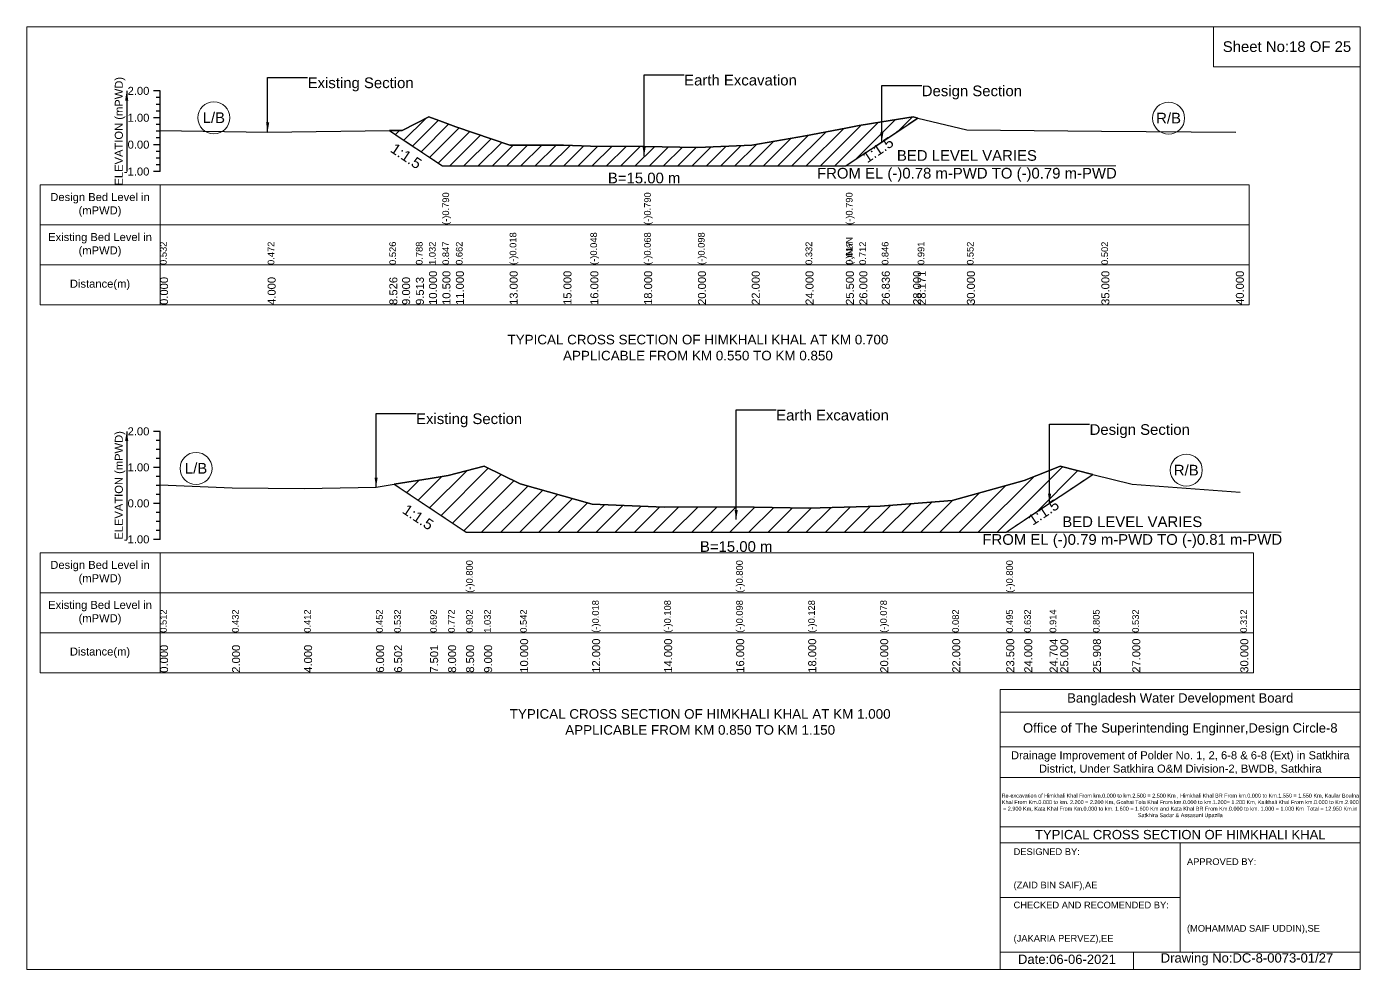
# Model space of a CAD drawing. Header units: inches. Extents: x 93000 to 346000, y -4242 to 0.
# Drawn here: x 270000 to 276000, y -4242 to 0 of the extents above; entities that cross this region are included whole.
import ezdxf

# ---------------------------------------------------------------- set-up
doc = ezdxf.new("R2010")
doc.units = ezdxf.units.IN
doc.header["$LTSCALE"] = 7
doc.header["$MEASUREMENT"] = 0
doc.linetypes.add('DASHED', pattern=[0.75, 0.5, -0.25])
for name, color, linetype, lineweight in [('Cross section Data Border', 7, 'Continuous', 9), ('Cross Section Labels', 7, 'Continuous', 9), ('Design_Bed_Level for Xsection', 7, 'DASHED', 25), ('Existing_Bed_Level for Xsection', 7, 'Continuous', 25), ('Long Section Labels', 7, 'Continuous', 9)]:
    doc.layers.add(name, color=color, linetype=linetype, lineweight=lineweight)
doc.styles.get("Standard").update_dxf_attribs({"font": 'arial.ttf'})
doc.dimstyles.get("Standard").update_dxf_attribs({"dimtxt": 0.18, "dimasz": 0.18, "dimexe": 0.18, "dimexo": 0.0625, "dimgap": 0.09, "dimtad": 0, "dimtih": 1, "dimtoh": 1, "dimdec": 4, "dimzin": 0, "dimdsep": 46, "dimtxsty": 'Standard', "dimcen": 0.09, "dimadec": 0, "dimazin": 0, "dimtfac": 1, "dimtdec": 4, "dimtofl": 0, "dimtmove": 0, "dimatfit": 3, "dimfxl": 0, "dimtolj": 1, "dimtzin": 0, "dimarcsym": 0})

msp = doc.modelspace()

# ---------------------------------------------------------------- hatches: boundary and pattern name
at = {"layer": 'Existing_Bed_Level for Xsection'}
h = msp.add_hatch(dxfattribs=at)
h.set_pattern_fill('ANSI31', color=256, scale=363, style=0)
h.paths.add_polyline_path([(271631.6, -467.5), (271689, -505.7), (271751, -547.1), (271810, -586.4), (271870.5, -626.7), (271931, -626.7), (272173, -626.7), (272415, -626.7), (272536, -626.7), (272778, -626.7), (273020, -626.7), (273262, -626.7), (273504, -626.7), (273685.5, -626.7), (273746, -586.4), (273847.1, -519), (273988, -425.1), (274008.7, -411.2), (273988, -406.3), (273847.1, -428.8), (273746, -445), (273685.5, -456.5), (273504, -491), (273262, -533.3), (273020, -543), (272778, -539.4), (272536, -537), (272415, -533.3), (272173, -533.3), (271931, -451), (271870.5, -428.7), (271810, -406.3), (271751, -435.7), (271689, -466.8)])
h = msp.add_hatch(dxfattribs=at)
h.set_pattern_fill('ANSI31', color=256, scale=486, style=0)
h.paths.add_polyline_path([(271653.3, -2059), (271815.1, -2167), (271896, -2220.9), (271977, -2274.9), (272058, -2274.9), (272220, -2274.9), (272544, -2274.9), (272868, -2274.9), (273192, -2274.9), (273516, -2274.9), (273840, -2274.9), (274164, -2274.9), (274407, -2274.9), (274488, -2220.9), (274602, -2144.9), (274650, -2112.9), (274797, -2014.8), (274650, -1978.1), (274602, -1997.3), (274488, -2042.9), (274407, -2065.2), (274164, -2132), (273840, -2157.9), (273516, -2166), (273192, -2161.1), (272868, -2162.8), (272544, -2148.2), (272220, -2057.5), (272058, -1978.1), (271977, -1999.1), (271896, -2020.2), (271815.1, -2033.1)])

# ---------------------------------------------------------------- linework, layer by layer
at = {"layer": 'Cross section Data Border'}
for points in [[(270000, 0), (276000, 0), (276000, -4242), (270000, -4242)], [(275340, 0), (276000, 0), (276000, -180), (275340, -180)], [(270060, -712.1), (275500, -712.1), (275500, -1252.1), (270060, -1252.1)], [(270060, -2367.3), (275520, -2367.3), (275520, -2907.3), (270060, -2907.3)]]:
    msp.add_lwpolyline(points, close=True, dxfattribs=at)
for points in [[(270600, -712.1), (270600, -1252.1)], [(270060, -892.1), (275500, -892.1)], [(270060, -1072.1), (275500, -1072.1)], [(270600, -2367.3), (270600, -2907.3)], [(270060, -2547.3), (275520, -2547.3)], [(270060, -2727.3), (275520, -2727.3)], [(274380, -4242), (274380, -2982), (276000, -2982)], [(274380, -3084), (276000, -3084)], [(274380, -3240), (276000, -3240)], [(274380, -3378), (276000, -3378)], [(274380, -3600), (276000, -3600)], [(274380, -3672), (276000, -3672)], [(275190, -3672), (275190, -4164)], [(274380, -3918), (275190, -3918)], [(274380, -4164), (276000, -4164)], [(274980, -4164), (274980, -4242)]]:
    msp.add_lwpolyline(points, dxfattribs=at)
at = {"layer": 'Cross Section Labels'}
for points in [[(273560.2, -626.7), (274899.8, -626.7)], [(274304.2, -2274.9), (275643.8, -2274.9)]]:
    msp.add_lwpolyline(points, dxfattribs=at)
for centre in [(270842, -409.9), (275137.5, -411.7), (270762, -1987.8), (275217, -1995.9)]:
    msp.add_circle(centre, 72, dxfattribs=at)
at = {"layer": 'Design_Bed_Level for Xsection'}
for points in [[(271631.6, -467.5), (271751, -547.1), (271870.5, -626.7), (272778, -626.7), (273685.5, -626.7), (273847.1, -519), (274008.7, -411.2)], [(271653.3, -2059), (271815.1, -2167), (271977, -2274.9), (273192, -2274.9), (274407, -2274.9), (274602, -2144.9), (274797, -2014.8)]]:
    msp.add_lwpolyline(points, dxfattribs=at)
at = {"layer": 'Existing_Bed_Level for Xsection'}
for points in [[(270600, -289.1), (270570, -289.1)], [(270600, -652.1), (270600, -531.1), (270600, -410.1), (270600, -289.1)], [(270600, -319.4), (270582, -319.4)], [(270600, -349.6), (270582, -349.6)], [(270600, -410.1), (270570, -410.1)], [(270600, -379.9), (270582, -379.9)], [(270600, -466.8), (271084, -474), (271631.6, -467.5), (271689, -466.8), (271751, -435.7), (271810, -406.3), (271870.5, -428.7), (271870.5, -428.7), (271931, -451), (272173, -533.3), (272415, -533.3), (272536, -537), (272778, -539.4), (272778, -539.4), (273020, -543), (273262, -533.3), (273504, -491), (273685.5, -456.5), (273685.5, -456.5), (273746, -445), (273847.1, -428.8), (273988, -406.3), (274008.7, -411.2), (274230, -464.4), (274835, -470.4), (275440, -474)], [(270600, -440.4), (270582, -440.4)], [(270600, -470.6), (270582, -470.6)], [(270600, -531.1), (270570, -531.1)], [(270600, -500.9), (270582, -500.9)], [(270600, -561.4), (270582, -561.4)], [(270600, -591.6), (270582, -591.6)], [(270600, -652.1), (270570, -652.1)], [(270600, -621.9), (270582, -621.9)], [(270600, -1821.3), (270570, -1821.3)], [(270600, -2307.3), (270600, -2145.3), (270600, -1983.3), (270600, -1821.3)], [(270600, -1861.8), (270582, -1861.8)], [(270600, -1902.3), (270582, -1902.3)], [(270600, -1942.8), (270582, -1942.8)], [(270600, -2062.3), (270924, -2075.3), (271248, -2078.5), (271572, -2072), (271653.3, -2059), (271815.1, -2033.1), (271896, -2020.2), (271977, -1999.1), (271977, -1999.1), (272058, -1978.1), (272220, -2057.5), (272544, -2148.2), (272868, -2162.8), (273192, -2161.1), (273192, -2161.1), (273516, -2166), (273840, -2157.9), (274164, -2132), (274407, -2065.2), (274407, -2065.2), (274488, -2042.9), (274602, -1997.3), (274650, -1978.1), (274797, -2014.8), (274974, -2059.1), (275460, -2094.7)], [(270600, -1983.3), (270570, -1983.3)], [(270600, -2023.8), (270582, -2023.8)], [(270600, -2064.3), (270582, -2064.3)], [(270600, -2145.3), (270570, -2145.3)], [(270600, -2104.8), (270582, -2104.8)], [(270600, -2185.8), (270582, -2185.8)], [(270600, -2226.3), (270582, -2226.3)], [(270600, -2266.8), (270582, -2266.8)], [(270600, -2307.3), (270570, -2307.3)]]:
    msp.add_lwpolyline(points, dxfattribs=at)
for points in [[(271631.6, -467.5), (271689, -505.7), (271751, -547.1), (271810, -586.4), (271870.5, -626.7), (271870.5, -626.7), (271931, -626.7), (272173, -626.7), (272415, -626.7), (272536, -626.7), (272778, -626.7), (272778, -626.7), (273020, -626.7), (273262, -626.7), (273504, -626.7), (273685.5, -626.7), (273685.5, -626.7), (273746, -586.4), (273847.1, -519), (273988, -425.1), (274008.7, -411.2), (273988, -406.3), (273847.1, -428.8), (273746, -445), (273685.5, -456.5), (273685.5, -456.5), (273504, -491), (273262, -533.3), (273020, -543), (272778, -539.4), (272778, -539.4), (272536, -537), (272415, -533.3), (272173, -533.3), (271931, -451), (271870.5, -428.7), (271870.5, -428.7), (271810, -406.3), (271751, -435.7), (271689, -466.8)], [(271653.3, -2059), (271653.3, -2059), (271815.1, -2167), (271896, -2220.9), (271977, -2274.9), (271977, -2274.9), (272058, -2274.9), (272220, -2274.9), (272544, -2274.9), (272868, -2274.9), (273192, -2274.9), (273192, -2274.9), (273516, -2274.9), (273840, -2274.9), (274164, -2274.9), (274407, -2274.9), (274407, -2274.9), (274488, -2220.9), (274602, -2144.9), (274650, -2112.9), (274797, -2014.8), (274797, -2014.8), (274797, -2014.8), (274650, -1978.1), (274602, -1997.3), (274488, -2042.9), (274407, -2065.2), (274407, -2065.2), (274164, -2132), (273840, -2157.9), (273516, -2166), (273192, -2161.1), (273192, -2161.1), (272868, -2162.8), (272544, -2148.2), (272220, -2057.5), (272058, -1978.1), (271977, -1999.1), (271977, -1999.1), (271896, -2020.2), (271815.1, -2033.1), (271653.3, -2059)]]:
    msp.add_lwpolyline(points, close=True, dxfattribs=at)

# ---------------------------------------------------------------- texts
at = {"layer": 'Cross section Data Border', "attachment_point": 5}
for s, insert, char_height in [('Sheet No:18 OF 25', (275670, -90), 48), ('Bangladesh Water Development Board', (275190, -3027), 42), ('Office of The Superintending Enginner,Design Circle-8', (275190, -3162), 42)]:
    msp.add_mtext(s, dxfattribs=dict(at, insert=insert, char_height=char_height))
at = {"layer": 'Cross section Data Border'}
for s, insert, char_height, width, attachment_point in [('Design Bed Level in (mPWD)', (270330, -802.1), 36, 480, 5), ('Existing Bed Level in (mPWD)', (270330, -982.1), 36, 480, 5), ('Distance(m)', (270330, -1162.1), 36, 480, 5), ('Design Bed Level in (mPWD)', (270330, -2457.3), 36, 480, 5), ('Existing Bed Level in (mPWD)', (270330, -2637.3), 36, 480, 5), ('Distance(m)', (270330, -2817.3), 36, 480, 5), ('Drainage Improvement of Polder No. 1, 2, 6-8 & 6-8 (Ext) in Satkhira District, Under Satkhira O&M Division-2, BWDB, Satkhira', (275190, -3312), 36, 1680, 5), ('Re-excavation of Himkhali Khal From km.0.000 to km.2.500 = 2.500 Km , Himkhali Khal BR From km.0.000 to Km.1.550 = 1.550 Km, Kaular Boulna Khal From Km.0.000 to km. 2.200 = 2.200 Km, Goshai Tola Khal From km.0.000 to km.1.200= 1.200 Km, Kaikhali Khal From km.0.000 to Km.2.900 = 2.900 Km, Kata Khal From Km.0.000 to km. 1.600 = 1.600 Km and Kata Khal BR From Km.0.000 to km. 1.000 = 1.000 Km  Total = 12.950 Km.in Satkhira Sadar & Assasuni Upazila', (275190, -3507), 17.611, 1620, 5), ('TYPICAL CROSS SECTION OF HIMKHALI KHAL', (275190, -3636), 42, 1680, 5), ('DESIGNED BY:\\P\\P\\P(ZAID BIN SAIF),AE', (274440, -3792), 30, 840, 4), ('APPROVED BY:\\P\\P\\P\\P\\P\\P(MOHAMMAD SAIF UDDIN),SE', (275220, -3912), 30, 840, 4), ('CHECKED AND RECOMENDED BY:\\P\\P\\P(JAKARIA PERVEZ),EE', (274440, -4032), 30, 840, 4), ('Date:06-06-2021', (274680, -4197), 42, 840, 5), ('Drawing No:DC-8-0073-01/27', (275490, -4197), 42, 1320, 5)]:
    msp.add_mtext(s, dxfattribs=dict(at, insert=insert, char_height=char_height, width=width, attachment_point=attachment_point))
at = {"layer": 'Cross Section Labels'}
for s, insert, char_height, attachment_point in [('Existing Section', (271264, -228.6), 48, 1), ('Earth Excavation', (272958, -216.5), 48, 1), ('Design Section', (274027.1, -264.9), 48, 1), ('L/B', (270842, -409.9), 48, 5), ('R/B', (275137.5, -411.7), 48, 5), ('BED LEVEL VARIES \\PFROM EL (-)0.78 m-PWD TO (-)0.79 m-PWD', (274230, -626.7), 48, 5), ('B=15.00 m', (272778, -657), 48, 2), ('TYPICAL CROSS SECTION OF HIMKHALI KHAL AT KM 0.700\\PAPPLICABLE FROM KM 0.550 TO KM 0.850', (273020, -1444.5), 43.2, 5), ('Existing Section', (271752, -1740.3), 48, 1), ('Earth Excavation', (273372, -1724.1), 48, 1), ('Design Section', (274782, -1788.9), 48, 1), ('L/B', (270762, -1987.8), 48, 5), ('R/B', (275217, -1995.9), 48, 5), ('BED LEVEL VARIES \\PFROM EL (-)0.79 m-PWD TO (-)0.81 m-PWD', (274974, -2274.9), 48, 5), ('B=15.00 m', (273192, -2315.4), 48, 2), ('TYPICAL CROSS SECTION OF HIMKHALI KHAL AT KM 1.000\\PAPPLICABLE FROM KM 0.850 TO KM 1.150', (273030, -3129), 43.2, 5)]:
    msp.add_mtext(s, dxfattribs=dict(at, insert=insert, char_height=char_height, attachment_point=attachment_point))
at = {"layer": 'Cross Section Labels', "char_height": 48, "attachment_point": 2}
for insert, rotation in [((271720.8, -562.2), 326.30993), ((273816.9, -534.1), 33.69007), ((271774.6, -2187.2), 326.30993), ((274561.5, -2165.1), 33.69007)]:
    msp.add_mtext('1:1.5', dxfattribs=dict(at, insert=insert, rotation=rotation))
at = {"layer": 'Existing_Bed_Level for Xsection', "char_height": 36, "attachment_point": 5, "rotation": 90}
for insert in [(270420, -470.6), (270420, -2064.3)]:
    msp.add_mtext('ELEVATION (mPWD)', dxfattribs=dict(at, insert=insert))
at = {"layer": 'Existing_Bed_Level for Xsection', "char_height": 36, "attachment_point": 6}
for s, insert in [('2.00', (270552, -289.1)), ('1.00', (270552, -410.1)), ('0.00', (270552, -531.1)), ('-1.00', (270552, -652.1)), ('2.00', (270552, -1821.3)), ('1.00', (270552, -1983.3)), ('0.00', (270552, -2145.3)), ('-1.00', (270552, -2307.3))]:
    msp.add_mtext(s, dxfattribs=dict(at, insert=insert))
at = {"layer": 'Long Section Labels', "attachment_point": 1, "rotation": 90}
for s, insert, char_height in [('(-)0.790', (271870.5, -892.1), 30), ('(-)0.790', (272778, -892.1), 30), ('(-)0.790', (273685.5, -892.1), 30), ('(-)0.018', (272173, -1072.1), 30), ('(-)0.018', (272173, -1072.1), 30), ('(-)0.018', (272173, -1072.1), 30), ('(-)0.048', (272536, -1072.1), 30), ('(-)0.068', (272778, -1072.1), 30), ('(-)0.068', (272778, -1072.1), 30), ('(-)0.068', (272778, -1072.1), 30), ('(-)0.098', (273020, -1072.1), 30), ('(-)NaN', (273685.5, -1072.1), 30), ('0.532', (270600, -1072.1), 30), ('0.532', (270600, -1072.1), 30), ('0.472', (271084, -1072.1), 30), ('0.472', (271084, -1072.1), 30), ('0.526', (271631.6, -1072.1), 30), ('0.788', (271751, -1072.1), 30), ('1.032', (271810, -1072.1), 30), ('1.032', (271810, -1072.1), 30), ('0.847', (271870.5, -1072.1), 30), ('0.847', (271870.5, -1072.1), 30), ('0.847', (271870.5, -1072.1), 30), ('0.662', (271931, -1072.1), 30), ('0.332', (273504, -1072.1), 30), ('0.617', (273685.5, -1072.1), 30), ('0.617', (273685.5, -1072.1), 30), ('0.712', (273746, -1072.1), 30), ('0.846', (273847.1, -1072.1), 30), ('0.991', (274008.7, -1072.1), 30), ('0.552', (274230, -1072.1), 30), ('0.502', (274835, -1072.1), 30), ('0.000', (270600, -1252.1), 36), ('4.000', (271084, -1252.1), 36), ('8.526', (271631.6, -1252.1), 36), ('9.000', (271689, -1252.1), 36), ('9.513', (271751, -1252.1), 36), ('10.000', (271810, -1252.1), 36), ('10.500', (271870.5, -1252.1), 36), ('10.500', (271870.5, -1252.1), 36), ('10.500', (271870.5, -1252.1), 36), ('11.000', (271931, -1252.1), 36), ('13.000', (272173, -1252.1), 36), ('15.000', (272415, -1252.1), 36), ('16.000', (272536, -1252.1), 36), ('18.000', (272778, -1252.1), 36), ('18.000', (272778, -1252.1), 36), ('18.000', (272778, -1252.1), 36), ('20.000', (273020, -1252.1), 36), ('22.000', (273262, -1252.1), 36), ('24.000', (273504, -1252.1), 36), ('25.500', (273685.5, -1252.1), 36), ('25.500', (273685.5, -1252.1), 36), ('25.500', (273685.5, -1252.1), 36), ('26.000', (273746, -1252.1), 36), ('26.836', (273847.1, -1252.1), 36), ('28.000', (273988, -1252.1), 36), ('28.171', (274008.7, -1252.1), 36), ('30.000', (274230, -1252.1), 36), ('35.000', (274835, -1252.1), 36), ('40.000', (275440, -1252.1), 36), ('(-)0.800', (271977, -2547.3), 30), ('(-)0.800', (273192, -2547.3), 30), ('(-)0.800', (274407, -2547.3), 30), ('0.512', (270600, -2727.3), 30), ('0.432', (270924, -2727.3), 30), ('0.412', (271248, -2727.3), 30), ('0.452', (271572, -2727.3), 30), ('0.532', (271653.3, -2727.3), 30), ('0.692', (271815.1, -2727.3), 30), ('0.772', (271896, -2727.3), 30), ('0.902', (271977, -2727.3), 30), ('0.902', (271977, -2727.3), 30), ('0.902', (271977, -2727.3), 30), ('1.032', (272058, -2727.3), 30), ('1.032', (272058, -2727.3), 30), ('0.542', (272220, -2727.3), 30), ('(-)0.018', (272544, -2727.3), 30), ('(-)0.108', (272868, -2727.3), 30), ('(-)0.098', (273192, -2727.3), 30), ('(-)0.098', (273192, -2727.3), 30), ('(-)0.098', (273192, -2727.3), 30), ('(-)0.128', (273516, -2727.3), 30), ('(-)0.078', (273840, -2727.3), 30), ('0.082', (274164, -2727.3), 30), ('0.495', (274407, -2727.3), 30), ('0.495', (274407, -2727.3), 30), ('0.495', (274407, -2727.3), 30), ('0.632', (274488, -2727.3), 30), ('0.914', (274602, -2727.3), 30), ('0.805', (274797, -2727.3), 30), ('0.532', (274974, -2727.3), 30), ('0.312', (275460, -2727.3), 30), ('10.000', (272220, -2907.3), 36), ('12.000', (272544, -2907.3), 36), ('14.000', (272868, -2907.3), 36), ('16.000', (273192, -2907.3), 36), ('16.000', (273192, -2907.3), 36), ('16.000', (273192, -2907.3), 36), ('18.000', (273516, -2907.3), 36), ('20.000', (273840, -2907.3), 36), ('22.000', (274164, -2907.3), 36), ('23.500', (274407, -2907.3), 36), ('23.500', (274407, -2907.3), 36), ('23.500', (274407, -2907.3), 36), ('24.000', (274488, -2907.3), 36), ('24.704', (274602, -2907.3), 36), ('25.000', (274650, -2907.3), 36), ('25.908', (274797, -2907.3), 36), ('27.000', (274974, -2907.3), 36), ('30.000', (275460, -2907.3), 36), ('0.000', (270600, -2907.3), 36), ('2.000', (270924, -2907.3), 36), ('4.000', (271248, -2907.3), 36), ('6.000', (271572, -2907.3), 36), ('6.502', (271653.3, -2907.3), 36), ('7.501', (271815.1, -2907.3), 36), ('8.000', (271896, -2907.3), 36), ('8.500', (271977, -2907.3), 36), ('8.500', (271977, -2907.3), 36), ('8.500', (271977, -2907.3), 36), ('9.000', (272058, -2907.3), 36)]:
    msp.add_mtext(s, dxfattribs=dict(at, insert=insert, char_height=char_height))

# ---------------------------------------------------------------- leaders
at = {"layer": 'Cross Section Labels', "annotation_type": 0, "has_hookline": 1, "hookline_direction": 0}
for points, text_width in [([(271084, -474), (271084, -228.6), (271263.9, -228.6)], 467.2), ([(272778, -583.1), (272778, -216.5), (272957.9, -216.5)], 497), ([(273847.1, -519), (273847.1, -264.9), (274027, -264.9)], 441.2), ([(273192, -2218), (273192, -1724.1), (273371.9, -1724.1)], 497), ([(271572, -2072), (271572, -1740.3), (271751.9, -1740.3)], 467.2), ([(274602, -2144.9), (274602, -1788.9), (274781.9, -1788.9)], 441.2)]:
    msp.add_leader(points, dimstyle='Standard', override={"dimasz": 43.2}, dxfattribs=dict(at, text_width=text_width))
at = {"layer": 'Existing_Bed_Level for Xsection'}
for points in [[(270450, -289.1), (270450, -652.1)], [(270450, -1821.3), (270450, -2307.3)]]:
    msp.add_leader(points, dimstyle='Standard', override={"dimasz": 43.2}, dxfattribs=at)

doc.saveas('drawing.dxf')
